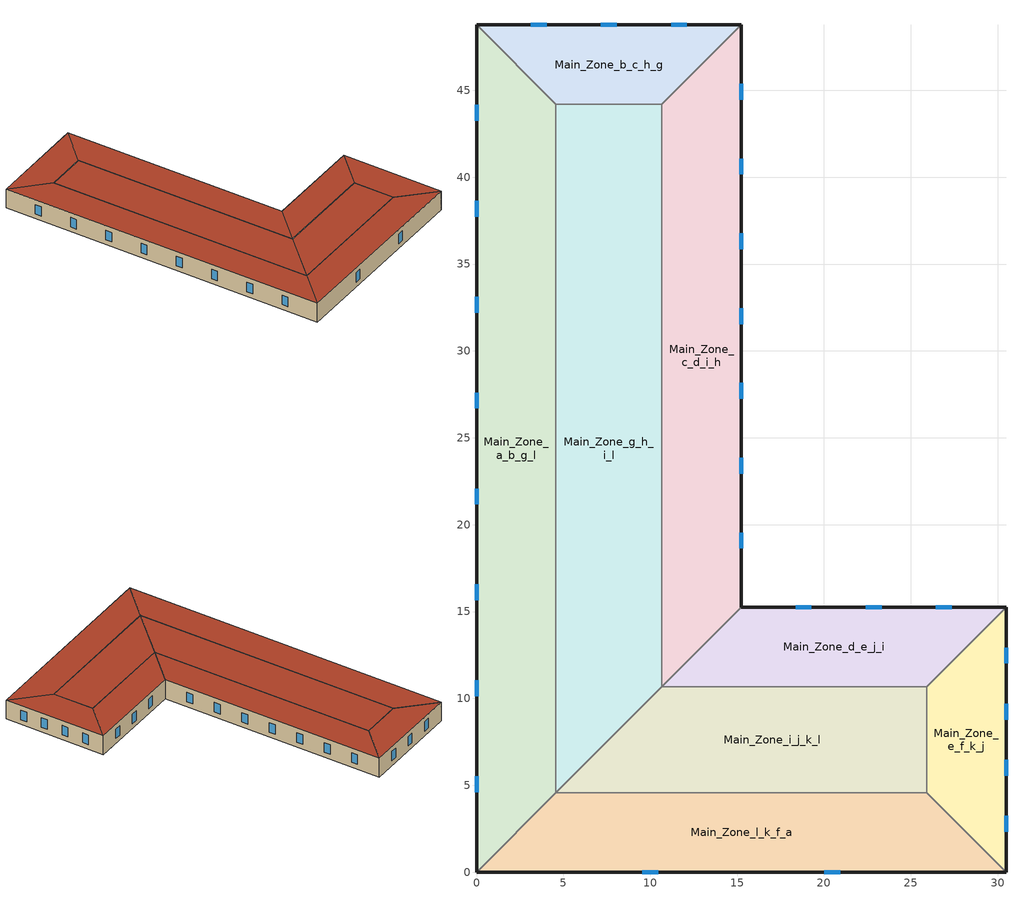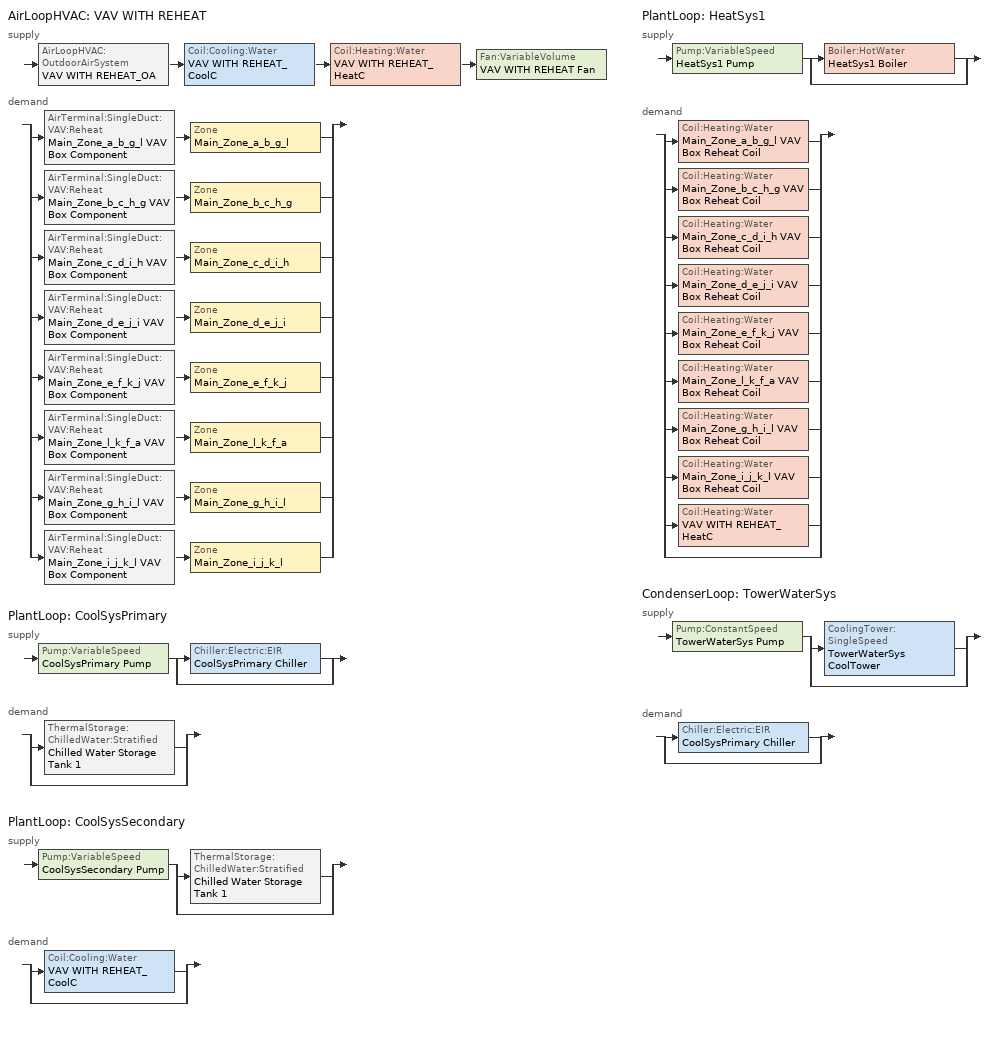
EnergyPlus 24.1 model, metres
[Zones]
Main_Zone_a_b_g_l
 floor ground (BotFloorConstruction): 0,0 0,48.77 4.57,44.19 4.57,4.57 z0
 wall outside (FaceBrkIns4LWConcBlkGyp_R-17): 0,48.77 0,0 z0:3.05
 wall to Main_Zone_l_k_f_a (IntWallConstruction): 0,0 4.57,4.57 z0:3.05
 wall to Main_Zone_g_h_i_l (IntWallConstruction): 4.57,44.19 4.57,4.57 z0:3.05
 window (WinLib_2003): 0,5.52 0,4.61 / 0,11.04 0,10.13 / 0,16.56 0,15.65 / 0,22.08 0,21.17 / 0,27.6 0,26.69 / 0,33.12 0,32.21 / 0,38.64 0,37.73 / 0,44.16 0,43.25 z0.76:2.29
 roof outside (SlagFeltIns6LWConcGapAcoTile_R-21): 4.57,4.57 4.57,44.19 0,48.77 0,0 z3.05
Main_Zone_b_c_h_g
 floor ground (BotFloorConstruction): 0,48.77 15.24,48.77 10.67,44.19 4.57,44.19 z0
 wall outside (FaceBrkIns4LWConcBlkGyp_R-17): 15.24,48.77 0,48.77 z0:3.05
 wall to Main_Zone_a_b_g_l (IntWallConstruction): 4.57,44.19 0,48.77 z0:3.05
 wall to Main_Zone_g_h_i_l (IntWallConstruction): 10.67,44.19 4.57,44.19 z0:3.05
 window (WinLib_2003): 4.04,48.77 3.12,48.77 / 8.08,48.77 7.16,48.77 / 12.12,48.77 11.2,48.77 z0.76:2.29
 roof outside (SlagFeltIns6LWConcGapAcoTile_R-21): 4.57,44.19 10.67,44.19 15.24,48.77 0,48.77 z3.05
Main_Zone_c_d_i_h
 floor ground (BotFloorConstruction): 15.24,48.77 15.24,15.24 10.67,10.67 10.67,44.19 z0
 wall outside (FaceBrkIns4LWConcBlkGyp_R-17): 15.24,15.24 15.24,48.77 z0:3.05
 wall to Main_Zone_b_c_h_g (IntWallConstruction): 15.24,48.77 10.67,44.19 z0:3.05
 wall to Main_Zone_g_h_i_l (IntWallConstruction): 10.67,10.67 10.67,44.19 z0:3.05
 window (WinLib_2003): 15.24,44.46 15.24,45.37 / 15.24,40.16 15.24,41.07 / 15.24,35.85 15.24,36.76 / 15.24,31.55 15.24,32.46 / 15.24,27.24 15.24,28.15 / 15.24,22.94 15.24,23.85 / 15.24,18.63 15.24,19.54 z0.76:2.29
 roof outside (SlagFeltIns6LWConcGapAcoTile_R-21): 10.67,44.19 10.67,10.67 15.24,15.24 15.24,48.77 z3.05
Main_Zone_d_e_j_i
 floor ground (BotFloorConstruction): 15.24,15.24 30.48,15.24 25.91,10.67 10.67,10.67 z0
 wall outside (FaceBrkIns4LWConcBlkGyp_R-17): 30.48,15.24 15.24,15.24 z0:3.05
 wall to Main_Zone_c_d_i_h (IntWallConstruction): 10.67,10.67 15.24,15.24 z0:3.05
 wall to Main_Zone_i_j_k_l (IntWallConstruction): 25.91,10.67 10.67,10.67 z0:3.05
 window (WinLib_2003): 19.28,15.24 18.36,15.24 / 23.32,15.24 22.4,15.24 / 27.35,15.24 26.44,15.24 z0.76:2.29
 roof outside (SlagFeltIns6LWConcGapAcoTile_R-21): 10.67,10.67 25.91,10.67 30.48,15.24 15.24,15.24 z3.05
Main_Zone_e_f_k_j
 floor ground (BotFloorConstruction): 30.48,15.24 30.48,0 25.91,4.57 25.91,10.67 z0
 wall outside (FaceBrkIns4LWConcBlkGyp_R-17): 30.48,0 30.48,15.24 z0:3.05
 wall to Main_Zone_d_e_j_i (IntWallConstruction): 30.48,15.24 25.91,10.67 z0:3.05
 wall to Main_Zone_i_j_k_l (IntWallConstruction): 25.91,4.57 25.91,10.67 z0:3.05
 window (WinLib_2003): 30.48,12.01 30.48,12.92 / 30.48,8.78 30.48,9.69 / 30.48,5.55 30.48,6.46 / 30.48,2.32 30.48,3.23 z0.76:2.29
 roof outside (SlagFeltIns6LWConcGapAcoTile_R-21): 25.91,10.67 25.91,4.57 30.48,0 30.48,15.24 z3.05
Main_Zone_g_h_i_l
 floor ground (BotFloorConstruction): 4.57,44.19 10.67,44.19 10.67,10.67 4.57,4.57 z0
 wall to Main_Zone_i_j_k_l (IntWallConstruction): 10.67,10.67 4.57,4.57 z0:3.05
 roof outside (SlagFeltIns6LWConcGapAcoTile_R-21): 4.57,4.57 10.67,10.67 10.67,44.19 4.57,44.19 z3.05
Main_Zone_i_j_k_l
 floor ground (BotFloorConstruction): 10.67,10.67 25.91,10.67 25.91,4.57 4.57,4.57 z0
 wall to Main_Zone_l_k_f_a (IntWallConstruction): 25.91,4.57 4.57,4.57 z0:3.05
 roof outside (SlagFeltIns6LWConcGapAcoTile_R-21): 4.57,4.57 25.91,4.57 25.91,10.67 10.67,10.67 z3.05
Main_Zone_l_k_f_a
 floor ground (BotFloorConstruction): 4.57,4.57 25.91,4.57 30.48,0 0,0 z0
 wall outside (FaceBrkIns4LWConcBlkGyp_R-17): 0,0 30.48,0 z0:3.05
 wall to Main_Zone_e_f_k_j (IntWallConstruction): 25.91,4.57 30.48,0 z0:3.05
 window (WinLib_2003): 20.01,0 20.93,0 / 9.55,0 10.46,0 z0.76:2.29
 roof outside (SlagFeltIns6LWConcGapAcoTile_R-21): 0,0 30.48,0 25.91,4.57 4.57,4.57 z3.05
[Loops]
AirLoopHVAC 'VAV WITH REHEAT'
 supply: AirLoopHVAC:OutdoorAirSystem 'VAV WITH REHEAT_OA' > Coil:Cooling:Water 'VAV WITH REHEAT_CoolC' > Coil:Heating:Water 'VAV WITH REHEAT_HeatC' > Fan:VariableVolume 'VAV WITH REHEAT Fan'
 demand: split
  | AirTerminal:SingleDuct:VAV:Reheat 'Main_Zone_a_b_g_l VAV Box Component' > Zone 'Main_Zone_a_b_g_l'
  | AirTerminal:SingleDuct:VAV:Reheat 'Main_Zone_b_c_h_g VAV Box Component' > Zone 'Main_Zone_b_c_h_g'
  | AirTerminal:SingleDuct:VAV:Reheat 'Main_Zone_c_d_i_h VAV Box Component' > Zone 'Main_Zone_c_d_i_h'
  | AirTerminal:SingleDuct:VAV:Reheat 'Main_Zone_d_e_j_i VAV Box Component' > Zone 'Main_Zone_d_e_j_i'
  | AirTerminal:SingleDuct:VAV:Reheat 'Main_Zone_e_f_k_j VAV Box Component' > Zone 'Main_Zone_e_f_k_j'
  | AirTerminal:SingleDuct:VAV:Reheat 'Main_Zone_l_k_f_a VAV Box Component' > Zone 'Main_Zone_l_k_f_a'
  | AirTerminal:SingleDuct:VAV:Reheat 'Main_Zone_g_h_i_l VAV Box Component' > Zone 'Main_Zone_g_h_i_l'
  | AirTerminal:SingleDuct:VAV:Reheat 'Main_Zone_i_j_k_l VAV Box Component' > Zone 'Main_Zone_i_j_k_l'
PlantLoop 'CoolSysPrimary'
 supply: Pump:VariableSpeed 'CoolSysPrimary Pump' > split
  | Chiller:Electric:EIR 'CoolSysPrimary Chiller'
  | bypass
 demand: split
  | ThermalStorage:ChilledWater:Stratified 'Chilled Water Storage Tank 1'
  | bypass
PlantLoop 'CoolSysSecondary'
 supply: Pump:VariableSpeed 'CoolSysSecondary Pump' > split
  | ThermalStorage:ChilledWater:Stratified 'Chilled Water Storage Tank 1'
  | bypass
 demand: split
  | Coil:Cooling:Water 'VAV WITH REHEAT_CoolC'
  | bypass
PlantLoop 'HeatSys1'
 supply: Pump:VariableSpeed 'HeatSys1 Pump' > split
  | Boiler:HotWater 'HeatSys1 Boiler'
  | bypass
 demand: split
  | Coil:Heating:Water 'Main_Zone_a_b_g_l VAV Box Reheat Coil'
  | Coil:Heating:Water 'Main_Zone_b_c_h_g VAV Box Reheat Coil'
  | Coil:Heating:Water 'Main_Zone_c_d_i_h VAV Box Reheat Coil'
  | Coil:Heating:Water 'Main_Zone_d_e_j_i VAV Box Reheat Coil'
  | Coil:Heating:Water 'Main_Zone_e_f_k_j VAV Box Reheat Coil'
  | Coil:Heating:Water 'Main_Zone_l_k_f_a VAV Box Reheat Coil'
  | Coil:Heating:Water 'Main_Zone_g_h_i_l VAV Box Reheat Coil'
  | Coil:Heating:Water 'Main_Zone_i_j_k_l VAV Box Reheat Coil'
  | Coil:Heating:Water 'VAV WITH REHEAT_HeatC'
  | bypass
CondenserLoop 'TowerWaterSys'
 supply: Pump:ConstantSpeed 'TowerWaterSys Pump' > split
  | CoolingTower:SingleSpeed 'TowerWaterSys CoolTower'
  | bypass
 demand: split
  | Chiller:Electric:EIR 'CoolSysPrimary Chiller'
  | bypass
[Building]
LBuilding-G000: Loads convergence tolerance value=0.04; Maximum number of warmup days=20; Minimum number of warmup days=6; North axis=0; Solar distribution=FullInteriorAndExterior; Temperature convergence tolerance value=0.4; Terrain=Suburbs
[Site:GroundTemperature:BuildingSurface]
20.03, 20.03, 20.13, 20.3, 20.43, 20.52, 20.62, 20.77, 20.78, 20.55, 20.44, 20.2
[Site:Location]
CHICAGO_IL_USA TMY2-94846: Elevation=190; Latitude=41.78; Longitude=-87.75; Time zone=-6
[SizingPeriod:DesignDay] Barometric pressure=99063; Day of month=21; Daylight saving time indicator=No; Humidity condition type=WetBulb; Rain indicator=No; Snow indicator=No; Solar model indicator=ASHRAEClearSky
Name | Daily dry bulb temperature range | Day type | Maximum dry bulb temperature | Month | Sky clearness | Wetbulb or dewpoint at maximum dry bulb | Wind direction | Wind speed
CHICAGO_IL_USA Annual Cooling 1% Design Conditions DB/MCWB | 10.7 | SummerDesignDay | 31.5 | 7 | 1 | 23 | 230 | 5.3
CHICAGO_IL_USA Annual Heating 99% Design Conditions DB | 0 | WinterDesignDay | -17.3 | 1 | 0 | -17.3 | 270 | 4.9
[Construction]
BotFloorConstruction: ConcForBotFloor
FaceBrkIns4LWConcBlkGyp_R-17: HF-A2, R-17, HF-C2, HF-E1
FurnitureConstruction: FurnitureMaterial
IntWallConstruction: GypForInterior, AirGap, ConcForInterior, AirGap, GypForInterior
SlagFeltIns6LWConcGapAcoTile_R-21: HF-E2, HF-E3, R-21, HF-C15, AirGap, HF-E5
WinLib_2003: CLEAR 6MM, AIR 6MM, CLEAR 6MM
[Material] Thermal absorptance=0.9
Name | Conductivity | Density | Roughness | Solar absorptance | Specific heat | Thickness | Visible absorptance
ConcForBotFloor | 1.73 | 2243 | Smooth | 0.65 | 837 | 0.1524 | 0.65
ConcForInterior | 0.5708 | 609 | Smooth | 0.65 | 837 | 0.2033 | 0.65
FurnitureMaterial | 11 | 544.62 | MediumSmooth | 0.78 | 1210 | 0.1 | 0.78
GypForInterior; HF-E1 | 0.7264 | 1602 | Smooth | 0.92 | 837 | 0.0191 | 0.92
HF-A2 | 1.332 | 2082 | Smooth | 0.93 | 920 | 0.1016 | 0.93
HF-C2 | 0.3805 | 609 | Smooth | 0.65 | 837 | 0.1015 | 0.65
HF-C15 | 0.173 | 641 | Smooth | 0.65 | 837 | 0.1524 | 0.65
HF-E2 | 1.436 | 881 | Smooth | 0.55 | 1674 | 0.0127 | 0.55
HF-E3 | 0.1903 | 1121 | Smooth | 0.75 | 1674 | 0.0095 | 0.75
HF-E5 | 0.0605 | 481 | Smooth | 0.32 | 837 | 0.0191 | 0.32
[Material:AirGap]
AirGap: Thermal resistance=0.1762
[Material:NoMass] Roughness=Rough; Solar absorptance=0.75; Thermal absorptance=0.9; Visible absorptance=0.75
Name | Thermal resistance
R-17 | 2.991904
R-21 | 3.695882
[WindowMaterial:Gas]
AIR 6MM: Gas type=Air; Thickness=0.0063
[WindowMaterial:Glazing]
CLEAR 6MM: Back side infrared hemispherical emissivity=0.84; Back side solar reflectance at normal incidence=0.071; Back side visible reflectance at normal incidence=0.08; Conductivity=0.9; Front side infrared hemispherical emissivity=0.84; Front side solar reflectance at normal incidence=0.071; Front side visible reflectance at normal incidence=0.08; Infrared transmittance at normal incidence=0; Optical data type=SpectralAverage; Solar transmittance at normal incidence=0.775; Thickness=0.006; Visible transmittance at normal incidence=0.881
[AirLoopHVAC]
VAV WITH REHEAT: Design supply air flow rate=Autosize
[AirTerminal:SingleDuct:VAV:Reheat] Availability schedule=ALWAYS_ON; Constant minimum air flow fraction=0.1; Convergence tolerance=0.001; Damper heating action=ReverseWithLimits; Maximum air flow rate=Autosize; Maximum flow fraction during reheat=Autosize; Maximum flow per zone floor area during reheat=Autosize; Maximum hot water or steam flow rate=Autosize; Minimum hot water or steam flow rate=0; Zone minimum air flow input method=Constant
Name | Reheat coil
Main_Zone_a_b_g_l VAV Box Component | Main_Zone_a_b_g_l VAV Box Reheat Coil
Main_Zone_b_c_h_g VAV Box Component | Main_Zone_b_c_h_g VAV Box Reheat Coil
Main_Zone_c_d_i_h VAV Box Component | Main_Zone_c_d_i_h VAV Box Reheat Coil
Main_Zone_d_e_j_i VAV Box Component | Main_Zone_d_e_j_i VAV Box Reheat Coil
Main_Zone_e_f_k_j VAV Box Component | Main_Zone_e_f_k_j VAV Box Reheat Coil
Main_Zone_g_h_i_l VAV Box Component | Main_Zone_g_h_i_l VAV Box Reheat Coil
Main_Zone_i_j_k_l VAV Box Component | Main_Zone_i_j_k_l VAV Box Reheat Coil
Main_Zone_l_k_f_a VAV Box Component | Main_Zone_l_k_f_a VAV Box Reheat Coil
[AvailabilityManager:NightCycle]
VAV WITH REHEAT Availability Manager: Applicability schedule=ALWAYS_ON; Control type=StayOff; Cycling run time=1800; Cycling run time control type=FixedRunTime; Fan schedule=FanAvailSched; Thermostat tolerance=1
[Boiler:HotWater]
HeatSys1 Boiler: Boiler flow mode=LeavingSetpointModulated; Design water flow rate=Autosize; Efficiency curve temperature evaluation variable=LeavingBoiler; Fuel type=NaturalGas; Maximum part load ratio=1.2; Minimum part load ratio=0; Nominal capacity=Autosize; Nominal thermal efficiency=0.8; Normalized boiler efficiency curve=BoilerEfficiency; On cycle parasitic electric load=75; Optimum part load ratio=1; Sizing factor=1.1; Water outlet upper temperature limit=95
[Coil:Cooling:Water]
VAV WITH REHEAT_CoolC: Availability schedule=ALWAYS_ON; Design air flow rate=Autosize; Design inlet air humidity ratio=Autosize; Design inlet air temperature=Autosize; Design inlet water temperature=Autosize; Design outlet air humidity ratio=Autosize; Design outlet air temperature=Autosize; Design water flow rate=Autosize; Design water temperature difference=4.5; Heat exchanger configuration=CounterFlow; Type of analysis=DetailedAnalysis
[Coil:Heating:Water] Availability schedule=ALWAYS_ON; Maximum water flow rate=Autosize; Performance input method=UFactorTimesAreaAndDesignWaterFlowRate; Rated capacity=Autosize; Rated inlet air temperature=16.6; Rated inlet water temperature=82.2; Rated outlet air temperature=32.2; Rated outlet water temperature=71.1; U factor times area value=Autosize
Main_Zone_a_b_g_l VAV Box Reheat Coil; Main_Zone_b_c_h_g VAV Box Reheat Coil; Main_Zone_c_d_i_h VAV Box Reheat Coil; Main_Zone_d_e_j_i VAV Box Reheat Coil; Main_Zone_e_f_k_j VAV Box Reheat Coil; Main_Zone_g_h_i_l VAV Box Reheat Coil; Main_Zone_i_j_k_l VAV Box Reheat Coil; Main_Zone_l_k_f_a VAV Box Reheat Coil; VAV WITH REHEAT_HeatC
[CondenserEquipmentList]
TowerWaterSys Equipment List: TowerWaterSys CoolTower, CoolingTower:SingleSpeed
[CondenserEquipmentOperationSchemes]
TowerWaterSys Loop Operation Scheme List: Control scheme 1=TowerWaterSys Operation Scheme; Control scheme 1 schedule=PlantOnSched
[CondenserLoop]
TowerWaterSys: Condenser equipment operation scheme=TowerWaterSys Loop Operation Scheme List; Condenser loop volume=Autocalculate; Fluid type=Water; Load distribution scheme=SequentialLoad; Maximum loop flow rate=Autosize; Maximum loop temperature=80; Minimum loop flow rate=0; Minimum loop temperature=5
[Controller:MechanicalVentilation]
VAV WITH REHEAT_OAMechanical Ventilation: Availability schedule=ALWAYS_ON; Demand controlled ventilation=Yes; System outdoor air method=ZoneSum; Zone or zonelist name 1=Main_Zone_a_b_g_l; Design specification outdoor air object name 1=CM DSOA Main_Zone_a_b_g_l; Design specification zone air distribution object name 1=CM DSZAD Main_Zone_a_b_g_l; Zone or zonelist name 2=Main_Zone_b_c_h_g; Design specification outdoor air object name 2=CM DSOA Main_Zone_b_c_h_g; Design specification zone air distribution object name 2=CM DSZAD Main_Zone_b_c_h_g; Zone or zonelist name 3=Main_Zone_c_d_i_h; Design specification outdoor air object name 3=CM DSOA Main_Zone_c_d_i_h; Design specification zone air distribution object name 3=CM DSZAD Main_Zone_c_d_i_h; Zone or zonelist name 4=Main_Zone_d_e_j_i; Design specification outdoor air object name 4=CM DSOA Main_Zone_d_e_j_i; Design specification zone air distribution object name 4=CM DSZAD Main_Zone_d_e_j_i; Zone or zonelist name 5=Main_Zone_e_f_k_j; Design specification outdoor air object name 5=CM DSOA Main_Zone_e_f_k_j; Design specification zone air distribution object name 5=CM DSZAD Main_Zone_e_f_k_j; Zone or zonelist name 6=Main_Zone_l_k_f_a; Design specification outdoor air object name 6=CM DSOA Main_Zone_l_k_f_a; Design specification zone air distribution object name 6=CM DSZAD Main_Zone_l_k_f_a; Zone or zonelist name 7=Main_Zone_g_h_i_l; Design specification outdoor air object name 7=CM DSOA Main_Zone_g_h_i_l; Design specification zone air distribution object name 7=CM DSZAD Main_Zone_g_h_i_l; Zone or zonelist name 8=Main_Zone_i_j_k_l; Design specification outdoor air object name 8=CM DSOA Main_Zone_i_j_k_l; Design specification zone air distribution object name 8=CM DSZAD Main_Zone_i_j_k_l
[Controller:OutdoorAir]
VAV WITH REHEAT_OA_Controller: Economizer control action type=ModulateFlow; Economizer control type=NoEconomizer; Economizer maximum limit dry bulb temperature=19; Economizer maximum limit enthalpy=32000; Economizer minimum limit dry bulb temperature=0; Lockout type=NoLockout; Maximum outdoor air flow rate=Autosize; Mechanical ventilation controller=VAV WITH REHEAT_OAMechanical Ventilation; Minimum limit type=FixedMinimum; Minimum outdoor air flow rate=0; Minimum outdoor air schedule=Min OA Sched
[Controller:WaterCoil] Actuator variable=Flow; Control variable=Temperature; Maximum actuated flow=Autosize; Minimum actuated flow=0
Name | Action | Controller convergence tolerance
VAV WITH REHEAT_CoolC_Controller | Reverse | 0.05
VAV WITH REHEAT_HeatC_Controller | Normal | 0.0001
[CoolingTower:SingleSpeed]
TowerWaterSys CoolTower: Design air flow rate=Autosize; Design fan power=Autosize; Design u factor times area value=Autosize; Design water flow rate=Autosize; Free convection regime air flow rate=Autocalculate; Free convection regime u factor times area value=Autocalculate
[DesignSpecification:OutdoorAir] Outdoor air flow air changes per hour=0; Outdoor air flow per person=0.00944; Outdoor air flow per zone=0; Outdoor air flow per zone floor area=0; Outdoor air method=Flow/Person
CM DSOA Main_Zone_a_b_g_l; CM DSOA Main_Zone_b_c_h_g; CM DSOA Main_Zone_c_d_i_h; CM DSOA Main_Zone_d_e_j_i; CM DSOA Main_Zone_e_f_k_j; CM DSOA Main_Zone_g_h_i_l; CM DSOA Main_Zone_i_j_k_l; CM DSOA Main_Zone_l_k_f_a; SZ DSOA Main_Zone_a_b_g_l; SZ DSOA Main_Zone_b_c_h_g; SZ DSOA Main_Zone_c_d_i_h; SZ DSOA Main_Zone_d_e_j_i; SZ DSOA Main_Zone_e_f_k_j; SZ DSOA Main_Zone_g_h_i_l; SZ DSOA Main_Zone_i_j_k_l; SZ DSOA Main_Zone_l_k_f_a
[DesignSpecification:ZoneAirDistribution] Zone air distribution effectiveness in cooling mode=1; Zone air distribution effectiveness in heating mode=1
CM DSZAD Main_Zone_a_b_g_l; CM DSZAD Main_Zone_b_c_h_g; CM DSZAD Main_Zone_c_d_i_h; CM DSZAD Main_Zone_d_e_j_i; CM DSZAD Main_Zone_e_f_k_j; CM DSZAD Main_Zone_g_h_i_l; CM DSZAD Main_Zone_i_j_k_l; CM DSZAD Main_Zone_l_k_f_a
[ElectricEquipment] Design level calculation method=Watts/Area; End use subcategory=0; Fraction latent=0; Fraction lost=0; Fraction radiant=0.25; Schedule=Elec_office_Sch; Watts per floor area=2.36625
Name | Zone or zonelist or space or spacelist
Main_Zone_a_b_g_l_Elec | Main_Zone_a_b_g_l
Main_Zone_b_c_h_g_Elec | Main_Zone_b_c_h_g
Main_Zone_c_d_i_h_Elec | Main_Zone_c_d_i_h
Main_Zone_d_e_j_i_Elec | Main_Zone_d_e_j_i
Main_Zone_e_f_k_j_Elec | Main_Zone_e_f_k_j
Main_Zone_g_h_i_l_Elec | Main_Zone_g_h_i_l
Main_Zone_i_j_k_l_Elec | Main_Zone_i_j_k_l
Main_Zone_l_k_f_a_Elec | Main_Zone_l_k_f_a
[Fan:VariableVolume]
VAV WITH REHEAT Fan: Availability schedule=FanAvailSched; Fan power coefficient 1=0.350712; Fan power coefficient 2=0.308505; Fan power coefficient 3=-0.541374; Fan power coefficient 4=0.871988; Fan power coefficient 5=0; Fan power minimum flow fraction=0.25; Fan power minimum flow rate input method=Fraction; Fan total efficiency=0.6; Maximum flow rate=Autosize; Motor efficiency=0.9; Motor in airstream fraction=1; Pressure rise=900
[InternalMass] Construction=FurnitureConstruction
Name | Zone or zonelist | Surface area
Main_Zone_a_b_g_l_Furniture1; Main_Zone_a_b_g_l_Furniture2 | Main_Zone_a_b_g_l | 90.7639
Main_Zone_b_c_h_g_Furniture1; Main_Zone_b_c_h_g_Furniture2 | Main_Zone_b_c_h_g | 21.9085
Main_Zone_c_d_i_h_Furniture1; Main_Zone_c_d_i_h_Furniture2 | Main_Zone_c_d_i_h | 68.8553
Main_Zone_d_e_j_i_Furniture1; Main_Zone_d_e_j_i_Furniture2 | Main_Zone_d_e_j_i | 31.2979
Main_Zone_e_f_k_j_Furniture1; Main_Zone_e_f_k_j_Furniture2 | Main_Zone_e_f_k_j | 21.9085
Main_Zone_g_h_i_l_Furniture1; Main_Zone_g_h_i_l_Furniture2 | Main_Zone_g_h_i_l | 100.153
Main_Zone_i_j_k_l_Furniture1; Main_Zone_i_j_k_l_Furniture2 | Main_Zone_i_j_k_l | 50.0766
Main_Zone_l_k_f_a_Furniture1; Main_Zone_l_k_f_a_Furniture2 | Main_Zone_l_k_f_a | 53.2064
[Lights] Design level calculation method=Watts/Area; End use subcategory=GeneralLights; Fraction radiant=0.37; Fraction replaceable=0; Fraction visible=0.18; Return air fraction=0; Schedule=Lights_office_Sch; Watts per floor area=5.52125
Name | Zone or zonelist or space or spacelist
Main_Zone_a_b_g_l_Lite | Main_Zone_a_b_g_l
Main_Zone_b_c_h_g_Lite | Main_Zone_b_c_h_g
Main_Zone_c_d_i_h_Lite | Main_Zone_c_d_i_h
Main_Zone_d_e_j_i_Lite | Main_Zone_d_e_j_i
Main_Zone_e_f_k_j_Lite | Main_Zone_e_f_k_j
Main_Zone_g_h_i_l_Lite | Main_Zone_g_h_i_l
Main_Zone_i_j_k_l_Lite | Main_Zone_i_j_k_l
Main_Zone_l_k_f_a_Lite | Main_Zone_l_k_f_a
[People] Activity level schedule=Activity_office_Sch; Floor area per person=23.22349; Fraction radiant=0.2; Number of people calculation method=Area/Person; Number of people schedule=People_office_Sch; Sensible heat fraction=Autocalculate
Name | Zone or zonelist or space or spacelist
Main_Zone_a_b_g_l_Peop | Main_Zone_a_b_g_l
Main_Zone_b_c_h_g_Peop | Main_Zone_b_c_h_g
Main_Zone_c_d_i_h_Peop | Main_Zone_c_d_i_h
Main_Zone_d_e_j_i_Peop | Main_Zone_d_e_j_i
Main_Zone_e_f_k_j_Peop | Main_Zone_e_f_k_j
Main_Zone_g_h_i_l_Peop | Main_Zone_g_h_i_l
Main_Zone_i_j_k_l_Peop | Main_Zone_i_j_k_l
Main_Zone_l_k_f_a_Peop | Main_Zone_l_k_f_a
[PlantEquipmentList]
CoolSysPrimary Equipment List: CoolSysPrimary Chiller, Chiller:Electric:EIR
CoolSysSecondary TES supply: Chilled Water Storage Tank 1, ThermalStorage:ChilledWater:Stratified
HeatSys1 Equipment List: HeatSys1 Boiler, Boiler:HotWater
[PlantEquipmentOperation:CoolingLoad] Load range 1 lower limit=0
Name | Load range 1 upper limit | Range 1 equipment list
CoolSysPrimary Operation Scheme | 1e+14 | CoolSysPrimary Equipment List
CoolSysSecondary Operation Scheme | 1000000000 | CoolSysSecondary TES supply
TowerWaterSys Operation Scheme | 1e+12 | TowerWaterSys Equipment List
[PlantEquipmentOperation:HeatingLoad]
HeatSys1 Operation Scheme: Load range 1 lower limit=0; Load range 1 upper limit=1e+15; Range 1 equipment list=HeatSys1 Equipment List
[PlantEquipmentOperationSchemes] Control scheme 1 schedule=PlantOnSched
Name | Control scheme 1
CoolSysPrimary Loop Operation Scheme List | CoolSysPrimary Operation Scheme
CoolSysSecondary Loop Operation Scheme List | CoolSysSecondary Operation Scheme
HeatSys1 Loop Operation Scheme List | HeatSys1 Operation Scheme
[PlantLoop] Fluid type=Water; Load distribution scheme=Optimal; Maximum loop flow rate=Autosize; Minimum loop flow rate=0; Plant loop volume=Autocalculate
Name | Maximum loop temperature | Minimum loop temperature | Plant equipment operation scheme
CoolSysPrimary | 98 | 1 | CoolSysPrimary Loop Operation Scheme List
CoolSysSecondary | 98 | 1 | CoolSysSecondary Loop Operation Scheme List
HeatSys1 | 100 | 10 | HeatSys1 Loop Operation Scheme List
[Pump:ConstantSpeed]
TowerWaterSys Pump: Design flow rate=Autosize; Design power consumption=Autosize; Design pump head=179352; Fraction of motor inefficiencies to fluid stream=0; Motor efficiency=0.87; Pump control type=Intermittent
[Pump:VariableSpeed] Design maximum flow rate=Autosize; Design minimum flow rate=0; Design power consumption=Autosize; Design pump head=179352; Fraction of motor inefficiencies to fluid stream=0; Motor efficiency=0.9; Pump control type=Intermittent; Coefficient 1 of the part load performance curve=0; Coefficient 2 of the part load performance curve=1; Coefficient 3 of the part load performance curve=0; Coefficient 4 of the part load performance curve=0
CoolSysPrimary Pump; CoolSysSecondary Pump; HeatSys1 Pump
[SetpointManager:FollowOutdoorAirTemperature]
MyCondenserControl: Control variable=Temperature; Maximum setpoint temperature=80; Minimum setpoint temperature=5; Offset temperature difference=0; Reference temperature type=OutdoorAirWetBulb; Setpoint node or nodelist=TowerWaterSys Supply Outlet Node
[SetpointManager:MixedAir] Control variable=Temperature
Name | Setpoint node or nodelist
VAV WITH REHEAT_CoolC SAT Manager | VAV WITH REHEAT_CoolC-VAV WITH REHEAT_HeatCNode
VAV WITH REHEAT_HeatC SAT Manager | VAV WITH REHEAT_HeatC-VAV WITH REHEAT FanNode
VAV WITH REHEAT_OAMixed Air Temp Manager | VAV WITH REHEAT_OA-VAV WITH REHEAT_CoolCNode
[SetpointManager:OutdoorAirReset]
VAV WITH REHEAT_CoolC SAT setpoint: Control variable=Temperature; Outdoor high temperature=21; Outdoor low temperature=15.5; Setpoint at outdoor high temperature=13.8; Setpoint at outdoor low temperature=16.5; Setpoint node or nodelist=VAV WITH REHEAT Supply Equipment Outlet Node
[SetpointManager:Scheduled] Control variable=Temperature
Name | Schedule | Setpoint node or nodelist
CoolSysPrimary Loop Setpoint Manager | CW-Primary-Loop-Temp-Schedule | CoolSysPrimary Supply Outlet Node
CoolSysSecondary Loop Setpoint Manager | CW-Secondary-Loop-Temp-Schedule | CoolSysSecondary Supply Outlet Node
HeatSys1 Boiler Setpoint Manager | HW-Loop-Temp-Schedule | HeatSys1 Supply Equipment Outlet Node
HeatSys1 Loop Setpoint Manager | HW-Loop-Temp-Schedule | HeatSys1 Supply Outlet Node
[Sizing:Plant]
Name | Design loop exit temperature | Loop design temperature difference | Loop type
CoolSysPrimary | 4.4 | 5 | Cooling
CoolSysSecondary | 6.7 | 4.5 | Cooling
HeatSys1 | 82 | 11 | Heating
TowerWaterSys | 29.4 | 5.6 | Condenser
[Sizing:System]
VAV WITH REHEAT: 100 outdoor air in cooling=No; 100 outdoor air in heating=No; Central cooling capacity control method=VAV; Central cooling design supply air humidity ratio=0.0085; Central cooling design supply air temperature=13.8; Central heating design supply air humidity ratio=0.008; Central heating design supply air temperature=16.7; Central heating maximum system air flow ratio=0.3; Cooling design capacity=Autosize; Cooling design capacity method=CoolingDesignCapacity; Cooling supply air flow rate=0; Cooling supply air flow rate method=DesignDay; Design outdoor air flow rate=Autosize; Heating design capacity=Autosize; Heating design capacity method=HeatingDesignCapacity; Heating supply air flow rate=0; Heating supply air flow rate method=DesignDay; Precool design humidity ratio=0.008; Precool design temperature=12.8; Preheat design humidity ratio=0.008; Preheat design temperature=-10; Type of load to size on=Sensible; Type of zone sum to use=NonCoincident; Zone maximum outdoor air fraction=1
[Sizing:Zone] Account for dedicated outdoor air system=No; Cooling design air flow method=DesignDay; Cooling design air flow rate=0; Cooling minimum air flow=0; Cooling minimum air flow fraction=0; Dedicated outdoor air high setpoint temperature for design=Autosize; Dedicated outdoor air low setpoint temperature for design=Autosize; Dedicated outdoor air system control strategy=NeutralSupplyAir; Heating design air flow method=DesignDay; Heating design air flow rate=0; Zone cooling design supply air humidity ratio=0.0085; Zone cooling design supply air temperature=15; Zone cooling design supply air temperature input method=SupplyAirTemperature; Zone cooling sizing factor=0; Zone heating design supply air humidity ratio=0.008; Zone heating design supply air temperature=40; Zone heating design supply air temperature input method=SupplyAirTemperature; Zone heating sizing factor=0
Name | Design specification outdoor air object
Main_Zone_a_b_g_l | SZ DSOA Main_Zone_a_b_g_l
Main_Zone_b_c_h_g | SZ DSOA Main_Zone_b_c_h_g
Main_Zone_c_d_i_h | SZ DSOA Main_Zone_c_d_i_h
Main_Zone_d_e_j_i | SZ DSOA Main_Zone_d_e_j_i
Main_Zone_e_f_k_j | SZ DSOA Main_Zone_e_f_k_j
Main_Zone_l_k_f_a | SZ DSOA Main_Zone_l_k_f_a
Main_Zone_g_h_i_l | SZ DSOA Main_Zone_g_h_i_l
Main_Zone_i_j_k_l | SZ DSOA Main_Zone_i_j_k_l
[ThermostatSetpoint:DualSetpoint]
All Zones DualSPSched: Cooling setpoint temperature schedule=Clg-SetP-Sch; Heating setpoint temperature schedule=Htg-SetP-Sch
[Zone] Ceiling height=3.047851; Floor area=Autocalculate; Multiplier=1; Type=1; Volume=0; Zone inside convection algorithm=TARP
Main_Zone_a_b_g_l; Main_Zone_b_c_h_g; Main_Zone_c_d_i_h; Main_Zone_d_e_j_i; Main_Zone_e_f_k_j; Main_Zone_g_h_i_l; Main_Zone_i_j_k_l; Main_Zone_l_k_f_a
[ZoneControl:Thermostat] Control 1=All Zones DualSPSched; Control type schedule=Dual Zone Control Type Sched
Name | Zone or zonelist
Main_Zone_a_b_g_l Thermostat | Main_Zone_a_b_g_l
Main_Zone_b_c_h_g Thermostat | Main_Zone_b_c_h_g
Main_Zone_c_d_i_h Thermostat | Main_Zone_c_d_i_h
Main_Zone_d_e_j_i Thermostat | Main_Zone_d_e_j_i
Main_Zone_e_f_k_j Thermostat | Main_Zone_e_f_k_j
Main_Zone_g_h_i_l Thermostat | Main_Zone_g_h_i_l
Main_Zone_i_j_k_l Thermostat | Main_Zone_i_j_k_l
Main_Zone_l_k_f_a Thermostat | Main_Zone_l_k_f_a
[Zone equipment]
Main_Zone_a_b_g_l: Main_Zone_a_b_g_l VAV Box Component
Main_Zone_b_c_h_g: Main_Zone_b_c_h_g VAV Box Component
Main_Zone_c_d_i_h: Main_Zone_c_d_i_h VAV Box Component
Main_Zone_d_e_j_i: Main_Zone_d_e_j_i VAV Box Component
Main_Zone_e_f_k_j: Main_Zone_e_f_k_j VAV Box Component
Main_Zone_g_h_i_l: Main_Zone_g_h_i_l VAV Box Component
Main_Zone_i_j_k_l: Main_Zone_i_j_k_l VAV Box Component
Main_Zone_l_k_f_a: Main_Zone_l_k_f_a VAV Box Component
[Chiller:Electric:EIR]
CoolSysPrimary Chiller: Chiller flow mode=ConstantFlow; Condenser type=WaterCooled; Cooling capacity function of temperature curve=Main Chiller RecipCapFT; Design heat recovery water flow rate=0; Electric input to cooling output ratio function of part load ratio curve=Main Chiller RecipEIRFPLR; Electric input to cooling output ratio function of temperature curve=Main Chiller RecipEIRFT; Fraction of compressor electric consumption rejected by condenser=1; Leaving chilled water lower temperature limit=3; Maximum part load ratio=1; Minimum part load ratio=0; Minimum unloading ratio=0.25; Optimum part load ratio=1; Reference capacity=70000; Reference chilled water flow rate=Autosize; Reference condenser fluid flow rate=Autosize; Reference cop=3.2; Reference entering condenser fluid temperature=29.4; Reference leaving chilled water temperature=4.4
[ThermalStorage:ChilledWater:Stratified]
Chilled Water Storage Tank 1: Additional destratification conductivity=0; Ambient temperature indicator=Schedule; Deadband temperature difference=1; Inlet mode=Seeking; Minimum temperature limit=1; Nominal cooling capacity=70000; Number of nodes=6; Setpoint temperature schedule=CW-Tank-Temp-Schedule; Source side availability schedule=TES Charge Schedule; Source side design flow rate=Autosize; Source side heat transfer effectiveness=1; Source side inlet height=0.15; Source side outlet height=7.85; Tank height=8; Tank recovery time=4; Tank shape=VerticalCylinder; Tank volume=40; Temperature sensor height=6.5; Uniform skin loss coefficient per unit area to ambient temperature=0.06811; Use side availability schedule=ALWAYS_ON; Use side design flow rate=Autosize; Use side heat transfer effectiveness=1; Use side inlet height=7.85; Use side outlet height=0.15; Ambient temperature schedule=TES Ambient Temp Schedule
[Curve:Biquadratic] Input unit type for x=Temperature; Input unit type for y=Temperature; Maximum value of x=10; Maximum value of y=35; Minimum value of x=5; Minimum value of y=24; Output unit type=Dimensionless
Name | Coefficient1 constant | Coefficient2 x | Coefficient3 x 2 | Coefficient4 y | Coefficient5 y 2 | Coefficient6 x y
Main Chiller RecipCapFT | 0.507883 | 0.145228 | -0.00625644 | -0.0011178 | -0.0001296 | -0.00028188
Main Chiller RecipEIRFT | 1.03076 | -0.103536 | 0.00710208 | 0.0093186 | 0.00031752 | -0.00104328
[Curve:Quadratic] Maximum value of x=1; Minimum value of x=0
Name | Coefficient1 constant | Coefficient2 x | Coefficient3 x 2
BoilerEfficiency | 1 | 0 | 0
Main Chiller RecipEIRFPLR | 0.088065 | 1.137742 | -0.225806
[Schedule:Compact]
ALWAYS_ON; PlantOnSched: Through: 12/31, For: AllDays, Until: 24:00, 1
Activity_office_Sch: Through: 12/31, For: AllDays, Until: 24:00, 120
CW-Primary-Loop-Temp-Schedule: Through: 12/31, For: AllDays, Until: 24:00, 4.4
CW-Secondary-Loop-Temp-Schedule: Through: 12/31, For: AllDays, Until: 24:00, 6.7
CW-Tank-Temp-Schedule: Through: 12/31, For: AllDays, Until: 24:00, 5
Clg-SetP-Sch: Through: 12/31, For: WeekDays CustomDay1 CustomDay2, Until: 7:00, 32, Until: 21:00, 20, Until: 24:00, 32, For: WeekEnds Holiday, Until: 24:00, 32, For: SummerDesignDay, Until: 24:00, 20, For: WinterDesignDay, Until: 24:00, 32
Dual Zone Control Type Sched: Through: 12/31, For: AllDays, Until: 24:00, 4
Elec_office_Sch: Through: 12/31, For: Weekdays, Until: 8:00, 0.333333, Until: 18:00, 1, Until: 24:00, 0.333333, For: Saturday, Until: 8:00, 0.333333, Until: 18:00, 1, Until: 24:00, 0.333333, For: Sunday AllOtherDays, Until: 8:00, 0.333333, Until: 18:00, 1, Until: 24:00, 0.333333
FanAvailSched: Through: 12/31, For: WeekDays CustomDay1 CustomDay2, Until: 7:00, 0, Until: 21:00, 1, Until: 24:00, 0, For: Weekends Holiday, Until: 24:00, 0, For: SummerDesignDay, Until: 24:00, 1, For: WinterDesignDay, Until: 24:00, 1
HW-Loop-Temp-Schedule: Through: 12/31, For: AllDays, Until: 24:00, 60
Htg-SetP-Sch: Through: 12/31, For: WeekDays CustomDay1 CustomDay2, Until: 6:00, 0, Until: 7:00, 0, Until: 21:00, 0, Until: 24:00, 0, For: WeekEnds Holiday, Until: 24:00, 0, For: SummerDesignDay, Until: 24:00, 0, For: WinterDesignDay, Until: 24:00, 0
Lights_office_Sch: Through: 12/31, For: Weekdays, Until: 8:00, 0.142857, Until: 18:00, 1, Until: 24:00, 0.142857, For: Saturday, Until: 8:00, 0.142857, Until: 18:00, 1, Until: 24:00, 0.142857, For: Sunday AllOtherDays, Until: 8:00, 0.142857, Until: 18:00, 1, Until: 24:00, 0.142857
Min OA Sched: Through: 12/31, For: WeekDays CustomDay1 CustomDay2, Until: 8:00, 0, Until: 21:00, 1, Until: 24:00, 0, For: Weekends Holiday, Until: 24:00, 0, For: SummerDesignDay, Until: 24:00, 1, For: WinterDesignDay, Until: 24:00, 1
People_office_Sch: Through: 12/31, For: Weekdays, Until: 8:00, 0.05, Until: 18:00, 1, Until: 24:00, 0.05, For: Saturday, Until: 8:00, 0, Until: 18:00, 0, Until: 24:00, 0, For: Sunday AllOtherDays, Until: 8:00, 0, Until: 18:00, 0, Until: 24:00, 0
TES Charge Schedule: Through: 12/31, For: Weekdays SummerDesignDay, Until: 10:00, 1, Until: 13:00, 1, Until: 24:00, 1, For: Saturday WinterDesignDay, Until: 12:00, 1, Until: 18:00, 1, Until: 24:00, 1, For: Sunday Holidays AllOtherDays, Until: 24:00, 1
[Schedule:Constant]
TES Ambient Temp Schedule: Hourly value=24
